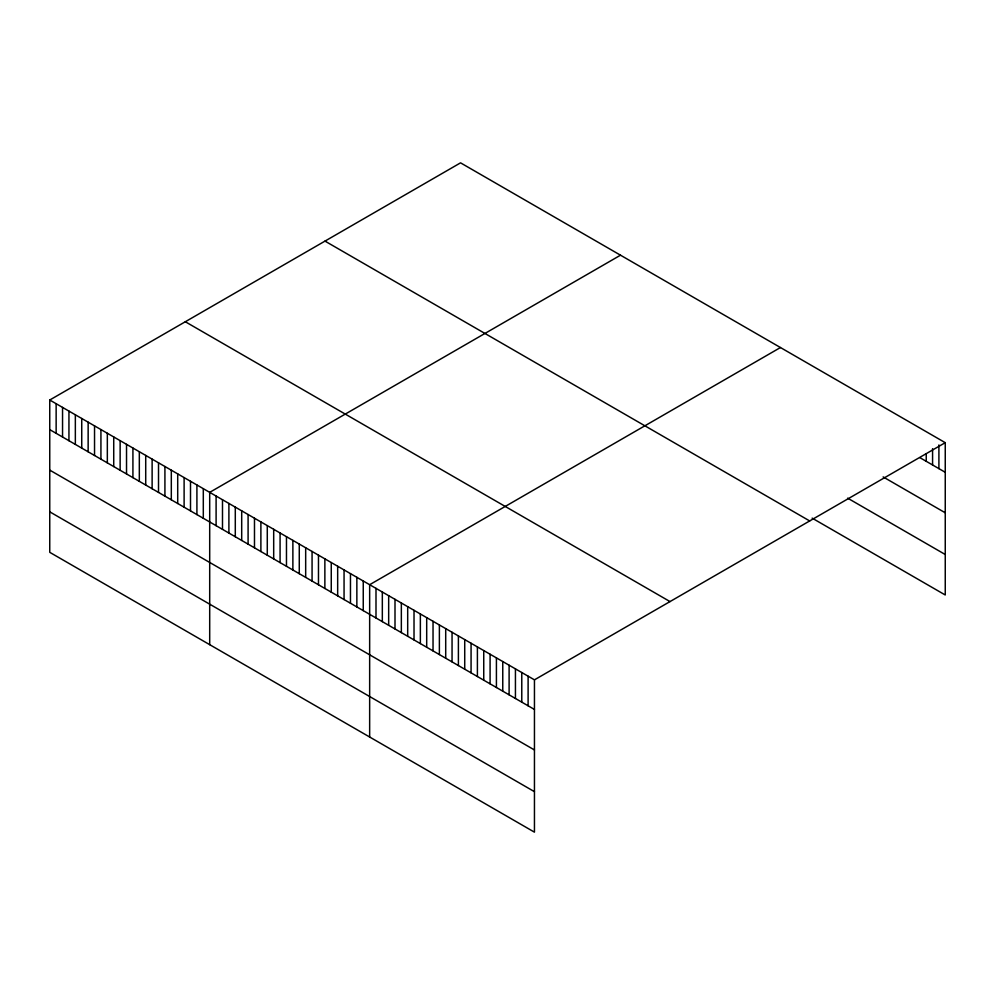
<?xml version="1.0" encoding="UTF-8"?>
<svg xmlns="http://www.w3.org/2000/svg" width="995" height="995" viewBox="0 0 995 995"><rect width="100%" height="100%" fill="white"/><g stroke="black" fill="none" stroke-linecap="round" stroke-linejoin="round"><path stroke-width="1.49" d="M49.75 400.015L534.452 679.846L534.452 832.156L49.75 552.324L49.75 400.015L460.548 162.844L945.25 442.675L945.25 594.985L812.144 518.134M620.494 255.193L209.696 492.363L209.696 644.673M780.453 347.529L369.655 584.712L369.655 737.009M534.452 679.846L945.25 442.675M919.902 457.65L945.25 472.289M883.137 476.916L945.25 512.786M847.64 498.147L945.25 554.501M324.979 241.101L809.681 520.945M185.319 321.746L670.021 601.589M49.75 429.629L534.452 709.46M49.75 470.113L534.452 749.956M49.75 511.828L534.452 791.672M938.907 444.939L938.907 468.633M932.576 448.683L932.576 464.976M926.233 453.907L926.233 461.319M528.109 676.19L528.109 705.803M521.778 672.533L521.778 702.147M515.435 668.876L515.435 698.49M509.104 665.22L509.104 694.833M502.761 661.551L502.761 691.164M496.418 657.894L496.418 687.508M490.087 654.237L490.087 683.851M483.744 650.581L483.744 680.194M477.401 646.912L477.401 676.525M471.07 643.255L471.07 672.869M464.727 639.598L464.727 669.212M458.396 635.942L458.396 665.555M452.053 632.285L452.053 661.886M445.71 628.616L445.71 658.23M439.38 624.959L439.38 654.573M433.036 621.303L433.036 650.917M426.693 617.646L426.693 647.26M420.363 613.977L420.363 643.591M414.019 610.321L414.019 639.934M407.689 606.664L407.689 636.278M401.346 603.007L401.346 632.621M395.003 599.338L395.003 628.952M388.672 595.682L388.672 625.295M382.329 592.025L382.329 621.639M375.998 588.368L375.998 617.982M363.25 581.018L363.25 610.631M356.857 577.324L356.857 606.938M350.464 573.63L350.464 603.244M344.059 569.936L344.059 599.55M337.666 566.242L337.666 595.856M331.26 562.548L331.26 592.162M324.867 558.854L324.867 588.468M318.475 555.16L318.475 584.774M312.069 551.466L312.069 581.08M305.676 547.772L305.676 577.386M299.271 544.078L299.271 573.692M292.878 540.385L292.878 569.998M286.473 536.691L286.473 566.304M280.08 532.997L280.08 562.61M273.687 529.303L273.687 558.916M267.282 525.609L267.282 555.222M260.889 521.915L260.889 551.529M254.484 518.221L254.484 547.835M248.091 514.527L248.091 544.141M241.698 510.833L241.698 540.447M235.293 507.139L235.293 536.753M228.9 503.445L228.9 533.059M222.494 499.751L222.494 529.365M216.102 496.057L216.102 525.671M203.303 488.669L203.303 518.283M196.91 484.975L196.91 514.589M190.505 481.281L190.505 510.895M184.112 477.588L184.112 507.201M177.707 473.894L177.707 503.507M171.314 470.2L171.314 499.813M164.921 466.506L164.921 496.119M158.516 462.812L158.516 492.425M152.123 459.118L152.123 488.732M145.718 455.424L145.718 485.038M139.325 451.73L139.325 481.344M132.92 448.036L132.92 477.65M126.527 444.342L126.527 473.956M120.134 440.648L120.134 470.262M113.728 436.954L113.728 466.568M107.336 433.26L107.336 462.874M100.93 429.566L100.93 459.18M94.537 425.872L94.537 455.486M88.145 422.178L88.145 451.792M81.739 418.485L81.739 448.098M75.346 414.791L75.346 444.404M68.941 411.097L68.941 440.71M62.548 407.403L62.548 437.016M56.143 403.709L56.143 433.322"/></g></svg>
